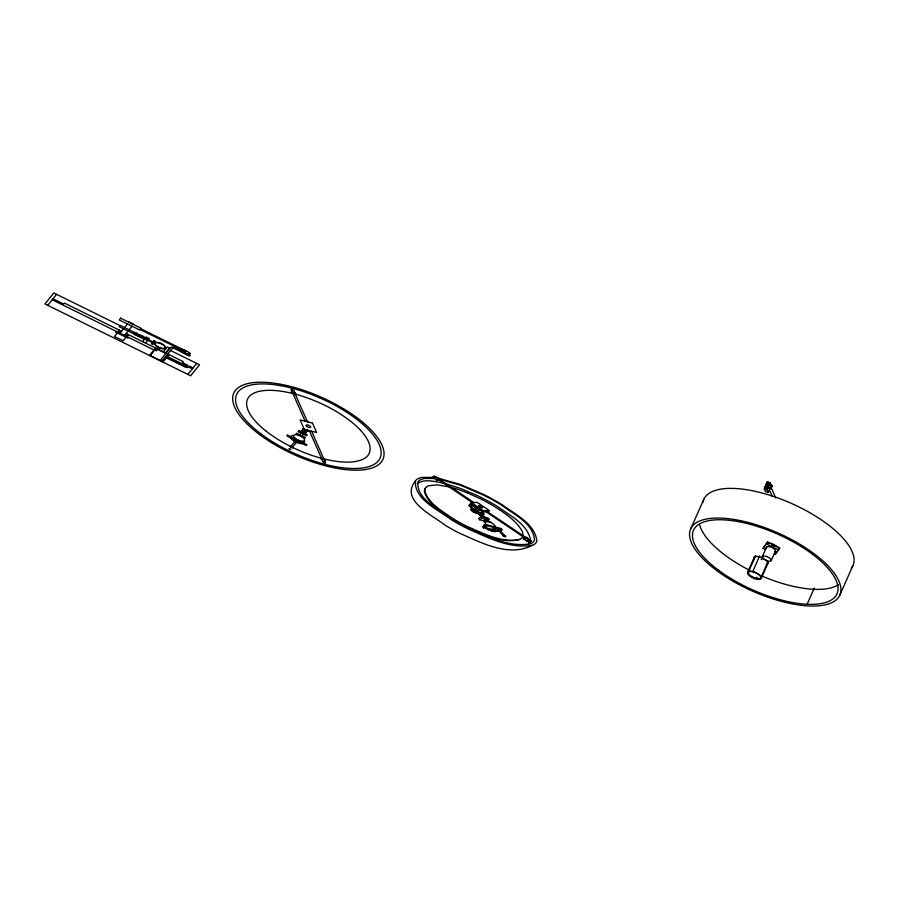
<?xml version="1.0" encoding="UTF-8"?>
<svg xmlns="http://www.w3.org/2000/svg" width="899" height="899" viewBox="0 0 899 899"><rect width="100%" height="100%" fill="white"/><g stroke="black" fill="none" stroke-linecap="round" stroke-linejoin="round"><path stroke-width="1.35" d="M530.646 540.771C528.185 524.342 510.115 515.768 497.934 506.778A89.361 34.769 23.9 0 0 475.605 494.798L460.816 488.584L446.039 483.808M297.075 441.589L295.4 440.802M433.869 478.47L424.822 478.459A33.375 12.991 23.9 0 0 420.204 479.852A32.353 12.586 23.9 0 0 417.833 482.01C416.462 500.08 440.791 510.093 452.871 519.588A94.047 36.589 23.9 0 0 467.75 527.724C487.224 536.242 508.553 547.626 530.399 543.794A32.634 12.698 23.9 0 0 534.545 539.838C532.849 522.892 513.576 514.161 501.316 504.935A93.934 36.556 23.9 0 0 484.763 495.709L460.625 485.246L440.004 479.392M478.616 505.654L478.909 506.328A2.933 1.146 23.9 0 0 480.684 507.384L482.1 507.766M438.667 479.909L436.847 480.493L433.015 477.403L422.193 477.369A34.634 13.474 23.9 0 0 417.979 478.695A33.712 13.114 23.9 0 0 415.383 481.055C414.158 499.844 439.251 510.205 451.86 520.083A97.789 38.05 23.9 0 0 467.3 528.533C487.55 537.411 509.688 549.177 532.41 545.311A34.016 13.238 23.9 0 0 536.872 541.063C534.927 523.443 514.992 514.374 502.193 504.777M690.679 528.938L703.838 499.26M764.757 487.55L766.442 487.685L766.723 488.865L765.161 488.46L764.757 487.55L767.072 488.078L765.386 487.932L765.105 486.764L767.072 488.078M765.218 486.494L766.903 486.64L767.195 487.809L765.622 487.404L765.218 486.494L767.544 487.022L765.858 486.876L765.566 485.707L767.544 487.022M765.69 485.449L767.375 485.584L767.656 486.764L766.083 486.359L765.69 485.449L768.004 485.977L766.319 485.831L766.038 484.662L768.004 485.977M766.15 484.392L767.836 484.539L768.128 485.707L766.15 484.392L768.476 484.921L766.791 484.775C764.88 482.134 770.432 485.606 768.533 482.965C765.678 481.055 767.96 485.246 766.971 482.561M768.589 484.662C767.6 481.965 769.87 486.157 767.016 484.258C765.116 481.617 770.668 485.078 768.769 482.437C765.914 480.538 768.196 484.718 767.195 482.033M764.307 488.966L767.33 482.145L770.027 482.83L771.23 485.561L768.207 492.394L765.51 491.697L764.307 488.966L766.993 489.663L768.207 492.394M765.161 488.46L764.869 487.28M765.386 487.932L765.105 486.764M765.622 487.404L765.341 486.235M765.858 486.876L765.566 485.707M766.083 486.359L765.802 485.179M766.319 485.831L766.038 484.662M766.555 485.303L766.263 484.134M766.791 484.775L766.499 483.606M767.016 484.258L766.735 483.078M766.442 487.685L766.723 488.865M766.678 487.168L766.959 488.337M766.903 486.64L767.195 487.809M767.139 486.112L767.42 487.28M767.375 485.584L767.656 486.764M767.6 485.067L767.892 486.235M767.836 484.539L768.128 485.707M768.533 482.965L768.825 484.134M769.05 483.606L768.769 482.437M766.993 489.663L770.027 482.83M770.072 488.191L770.96 484.954L771.747 485.157L772.151 486.067L770.982 488.696L768.859 488.146M770.982 488.696L770.589 487.786L771.747 485.157M747.575 572.405L754.666 556.391M748.373 572.135L755.744 555.515M752.766 571.506L759.677 555.93M765.555 549.559L763.127 548.368L767.577 541.917L779.714 547.896L775.264 554.346L779.714 547.896M763.127 548.368L767.577 541.917M762.296 556.672L766.487 547.221M756.475 578.349L757.003 577.147M760.869 577.731A6.844 2.663 23.9 0 0 752.485 571.449A6.844 2.663 23.9 0 0 750.508 575.618A6.844 2.663 23.9 0 0 760.869 577.731L767.667 562.392M761.206 578.506A7.462 2.911 23.9 0 0 752.058 571.652A7.462 2.911 23.9 0 0 749.901 576.203A7.462 2.911 23.9 0 0 761.206 578.506L768.297 562.504M771.23 560.594L775.421 551.143M807.122 604.263L814.247 588.182M839.812 595.16A81.584 31.746 23.9 0 0 739.225 520.409A81.584 31.746 23.9 0 0 716.705 570.584A81.584 31.746 23.9 0 0 839.812 595.16L852.971 565.471M480.987 513.363A1.641 0.641 23.9 0 0 479.628 512.733L481.28 513.464M415.383 481.055C399.426 500.462 433.655 515.846 445.454 525.432A88.495 34.443 23.9 0 0 460.03 533.444C482.122 542.951 508.519 557.436 532.41 545.311M448.927 486.82L437.015 484.876L428.609 485.741A27.734 10.788 23.9 0 0 425.643 487.854L425.238 488.438A29.791 11.597 23.9 0 0 424.474 491.865C428.34 504.238 441.094 511.104 451.017 518.217A76.393 29.723 23.9 0 0 466.379 526.825C482.785 533.635 501.26 544.198 519.543 539.456A27.925 10.867 23.9 0 0 522.656 536.512M433.857 478.032L434.779 476.74L436.139 476.796L439.375 478.976L438.015 478.92L433.88 476.178L435.487 476.773M437.296 478.437L436.453 479.032L438.487 479.796M436.847 480.493L437.442 479.695M437.532 479.751L437.982 479.145L439.825 479.639M47.737 305.323L56.626 294.344M116.038 331.248L115.409 332.023L127.872 338.17L128.501 337.395M117.747 332.091L119.32 330.147M117.286 332.945L114.454 336.451L123.163 340.743L126.006 337.249M120.016 333.203L123.556 328.832M124.579 327.573L127.489 323.977M124.534 335.439L128.074 331.068M129.096 329.798L132.007 326.202M126.793 336.552L128.366 334.608M142.671 341.654L146.368 337.08L149.155 338.451L145.447 343.025M149.549 355.51L155.572 348.014M155.999 348.497L150.257 355.588L162.472 361.612L165.764 357.555L184.149 366.59A4.057 1.573 23.9 0 0 188.487 367.343M158.089 347.228L158.909 347.643L158.033 347.205L155.471 350.363L156.37 350.812L159.056 347.441A3.472 1.349 23.9 0 1 158.73 347.295L157.707 346.744M163.27 351.812L167.214 346.947L169.45 348.037L165.495 352.914M170.608 347.576L160.921 359.521L162.595 360.342L172.271 348.396M168.225 354.521L166.236 356.97L184.621 366.005A2.18 0.854 23.9 0 0 186.205 366.5M162.876 362.083L166.326 357.824M166.798 357.24L168.967 354.622M181.856 350.116L185.295 351.936L186.082 350.958M182.497 349.318L189.116 352.453L187.677 354.217M181.531 352.003L187.206 354.802M182.003 351.419L182.654 350.621M183.306 352.06L184.632 350.239M188.801 354.577L188.093 355.442L189.487 356.128L190.195 355.262L187.812 354.06M188.981 354.667L190.105 353.285L188.835 352.79L189.947 353.476M187.835 374.389L196.735 363.41M299.805 434.869L301.154 433.206M301.94 432.239L302.469 431.587L305.278 432.767A5.45 2.124 23.9 0 0 305.885 433.015M301.457 430.857L301.558 430.891A10.518 4.09 23.9 0 1 302.491 431.262L305.829 431.801A11.878 4.619 23.9 0 0 306.211 431.958M302.008 430.216L302.086 430.239A10.518 4.09 23.9 0 1 303.019 430.61L305.143 430.643M302.491 429.542L302.637 429.598A10.518 4.09 23.9 0 1 303.547 429.958L304.064 429.621M290.793 446.488L294.591 441.802L296.221 442.6L292.456 447.309M302.042 435.97L303.379 434.307M302.761 431.374L305.806 432.116A5.45 2.124 23.9 0 0 306.413 432.363M305.514 431.677L306.334 431.464A13.665 5.315 23.9 0 0 306.649 431.599M306.042 431.026L306.525 430.43M485.505 511.362L524.353 537.658M417.215 483.505C424.935 478.437 435.161 481.718 443.499 483.168M487.37 511.621L489.506 510.677L477.234 502.451L471.413 502.642L470.289 503.597L482.606 511.924L485.865 511.711M469.042 505.44L469.817 504.788M473.144 509.935L472.458 510.531L473.076 511.317A2.809 1.09 23.9 0 0 474.661 512.172L474.841 512.239M476.167 507.575L474.998 508.553L475.638 509.34A2.944 1.146 23.9 0 0 477.066 510.149L477.425 510.284A1.461 0.573 23.9 0 0 478.751 510.452L479.493 509.823M476.088 512.374L476.672 511.936M479.212 512.756L478.223 513.138M482.606 511.924L483.853 511.037L489.506 510.677M483.156 514.745L484.033 513.88L481.527 511.194M485.246 520.161A8.552 3.326 23.9 0 1 487.146 520.386L489.191 519.319L488.045 518.06L481.718 516.341L478.56 518.521L479.65 519.757L483.381 520.757L485.246 520.161M479.65 519.757L482.842 517.599L489.191 519.319M500.17 530.713L502.193 529.646L501.215 528.578L486.123 524.611L482.538 526.825L483.46 527.882L485.404 527.634L492.09 529.365M155.538 342.845L154.774 342.699M483.46 527.882L487.078 525.679L494.956 527.747M490.854 530.062L495.203 527.601M492.214 530.882L496.619 528.443M484.134 518.925L486.808 520.33M496.394 530.477L497.259 531.433L498.181 530.938L494.034 529.871M499.327 531.152L497.259 531.433M481.055 515.835L481.223 515.768A3.54 1.382 23.9 0 1 482.718 515.79A2.214 0.865 23.9 0 1 483.156 515.891M519.116 539.625L519.543 539.456M527.735 538.096L526.421 537.209L523.746 537.917L525.061 538.804L526.308 538.355M524.263 538.254L523.061 538.759L527.488 541.31M526.983 541.412L529.41 540.445M530.084 540.4L526.533 537.568L525.432 537.759L531.365 541.265L530.039 540.366M480.493 514.936L482.392 515.071M518.296 539.894C500.327 542.322 482.988 533.388 467.031 526.376A77.078 29.993 23.9 0 1 451.59 517.734C441.6 510.587 428.812 503.698 424.867 491.292A29.667 11.541 23.9 0 1 425.632 487.854M481.066 516.487A1.967 0.764 23.9 0 1 481.504 516.284L483.819 516.419M480.032 514.588L482.965 515.037M528.747 542.164L529.567 541.962M531.264 541.299L529.882 541.726L528.365 540.906M529.668 541.928L527.623 541.198M529.399 540.49L530.5 540.232M485.269 527.724A8.316 3.236 23.9 0 0 486.82 528.882A8.889 3.461 23.9 0 0 488.899 530.084L494.697 531.646M438.656 478.493L440.128 479.234M479.324 513.026L475.459 511.329A6.653 2.585 23.9 0 1 472.312 509.261A2.596 1.011 23.9 0 0 471.29 510.508L472.627 511.52A5.821 2.259 23.9 0 0 474.47 512.52L476.189 513.16A2.506 0.978 23.9 0 0 478.29 512.7M761.127 559.2L762.049 559.605M486.505 511.093L525.634 537.355M492.034 530.893L490.865 530.275M482.729 514.779L481.055 513.711A4.742 1.843 23.9 0 0 478.987 513.509L478.369 513.801L478.897 514.329M483.707 515.857L480.437 514.958M438.229 478.201L459.771 484.28L482.044 493.731A97.452 37.915 23.9 0 1 502.193 504.777M487.404 520.442L490.966 522.386M767.083 482.291L768.656 482.696M766.847 482.819L769.173 483.347M766.622 483.347L768.937 483.876M766.386 483.864L768.701 484.392M770.016 485.516L772.151 486.067M765.914 484.921L768.24 485.449M765.454 485.966L767.768 486.494M769.802 487.584L770.589 487.786M764.993 487.022L767.308 487.55M765.274 488.191L766.847 488.595M292.074 392.031L291.287 391.84L291.692 392.751L295.951 393.841L294.771 392.728M321.988 459.715L320.797 458.602L325.056 459.692L325.46 460.603L324.674 460.4M498.17 528.59L502.193 529.646M504.845 535.624L504.328 535.467A2.113 0.82 23.9 0 0 503.013 535.433M504.002 536.467L504.451 536.602A2.135 0.832 23.9 0 0 505.777 536.636L505.092 535.77M302.749 429.958L303.514 430.273M303.413 429.362L305.031 430.037M303.491 429.07L305.222 429.789M305.121 433.251L304.503 433.329L305.064 433.554M485.269 522.308L483.46 520.914M505.496 536.343L504.98 536.186A2.124 0.832 23.9 0 0 503.665 536.152M304.941 432.307L305.3 432.453A11.878 4.619 23.9 0 0 305.682 432.61M303.682 430.014L304.997 430.576M303.143 430.666L304.761 431.351M305.435 431.969L304.873 431.734M304.345 432.936L303.783 432.7M305.829 431.262L305.255 431.014M468.255 493.281L480.594 498.889A77.179 30.038 23.9 0 1 493.405 505.901C503.822 512.542 514.936 519.465 521.6 530.185A33.757 13.137 23.9 0 1 522.948 535.534M305.098 430.947L306.357 431.149A11.878 4.619 23.9 0 0 306.75 431.306M481.561 513.587L482.269 514.026M766.645 544.019L778.781 549.997M129.063 322.033L133.58 324.269M140.671 328.686L183.531 349.823M188.599 353.082L189.869 353.577M188.52 353.183L189.711 353.768M140.019 329.495L183.362 350.7A2.225 0.865 23.9 0 0 183.823 350.239L183.654 349.902M188.363 353.374L189.633 353.869M188.284 353.476L189.475 354.06M189.397 354.15L187.891 353.959M188.745 354.644L175.249 348.093A4.057 1.573 23.9 0 0 170.911 347.34M188.217 355.296L174.777 348.677A2.18 0.854 23.9 0 0 173.192 348.194M135.771 333.091L120.208 325.416L119.185 326.685L134.749 334.349M135.861 333.271L134.468 332.585L133.681 333.563L135.075 334.248M120.05 325.618L53.839 292.973L44.95 303.952L190.622 375.76L199.522 364.792L170.866 350.666M137.176 334.057L153.044 341.878M165.517 348.025A6.057 2.36 23.9 0 1 156.347 346.149A6.057 2.36 23.9 0 1 158.1 342.463A6.057 2.36 23.9 0 1 165.517 348.025L166.101 348.318M154.448 343.103L155.01 343.373M136.547 334.833L152.414 342.654M121.59 331.259L64.413 303.075L63.627 304.053L53.007 298.816M126.107 333.495L156.864 348.655M157.752 349.093L166.057 353.183M167.731 354.015L183.284 361.679L182.497 362.645L187.913 365.32L187.127 366.286L167.394 356.566M155.448 348.228L156.707 348.846M157.595 349.284L165.899 353.386M167.574 354.206L168.776 354.802M119.084 330.439L121.354 331.551M125.871 333.787L128.13 334.9M193.116 367.882L189.588 366.14L188.801 367.118L192.33 368.86M118.061 331.697L120.331 332.821M124.849 335.046L127.107 336.159M52.221 299.783L153.999 349.958M307.2 430.082L307.851 430.407M302.648 428.52L308.177 431.25M305.222 437.543L296.524 433.251L296.108 433.734L304.828 438.027M290.512 446.353L292.838 447.5L292.478 447.994L290.119 446.837M471.357 505.137L475.931 507.407M294.827 438.094L293.928 437.319M303.828 429.812L303.199 429.441M303.143 430.374L302.626 430.07M473.908 502.563L439.308 479.302A1.944 0.764 23.9 0 0 438.341 479.504M433.79 476.301L434.577 477.021M436.903 478.414L437.982 479.145M524.668 537.523L525.982 538.411M529.017 540.647L530.534 541.456M433.655 476.492L434.487 477.133M438.285 479.661L472.357 502.608M528.837 540.715L530.253 541.569M433.576 476.616L434.363 477.324M528.556 540.827L530.062 541.648M433.442 476.796L434.273 477.448M433.363 476.919L434.138 477.627M471.413 502.642L483.853 511.037M528.084 541.018L529.59 541.839M433.228 477.099L434.06 477.751M527.904 541.086L529.309 541.94M433.138 477.223L433.97 477.863L433.06 477.347M527.713 541.164L529.129 542.018L530.421 541.636A33.387 12.991 23.9 0 1 528.118 544.446M527.432 541.277L528.848 542.131M308.143 421.991L307.829 421.698A1.955 0.764 23.9 0 0 307.211 421.26M308.604 430.452L308.93 430.745A1.955 0.764 23.9 0 0 309.537 431.183M472.335 509.261L469.008 505.598M490.876 522.274L487.719 521.027A8.619 3.349 23.9 0 0 485.82 520.802L484.067 521.6M479.729 515.284L479.74 515.307A1.697 0.663 23.9 0 1 480.088 514.655M504.553 535.523L498.608 529.005A3.956 1.54 23.9 0 0 497.979 528.432A2.101 0.82 23.9 0 0 496.383 527.578M497.259 528.882L503.676 536.276M481.718 516.341L482.842 517.599M484.123 519.071L485.1 520.161M486.123 524.611L487.078 525.679M770.657 486.449L775.758 497.99M768.476 484.921L768.072 484.01L768.353 485.179M769.353 489.786L772.185 496.203M294.984 393.593L307.458 421.811M311.616 431.228L324.089 459.445M293.265 390.458L291.298 389.143L291.692 390.054M325.056 462.389L325.46 463.3L323.483 461.985M292.658 392.998L305.132 421.215M309.29 430.621L321.763 458.85M469.772 504.901L473.144 508.62A6.72 2.618 23.9 0 0 476.301 510.688L482.516 513.79A1.54 0.596 23.9 0 0 483.876 514.217M494.461 531.714A3.697 1.438 23.9 0 0 495.371 530.826L495.068 530.14A4.169 1.618 23.9 0 1 495.068 531.556M483.819 525.994A3.854 1.506 23.9 0 1 485.572 524.915A3.72 1.45 23.9 0 0 484.123 525.117A3.888 1.517 23.9 0 0 483.898 525.994M479.785 514.116A3.517 1.371 23.9 0 1 481.167 514.127M482.639 516.554A2.899 1.124 23.9 0 1 483.909 516.723M479.313 513.779A4.158 1.618 23.9 0 1 480.999 513.801M478.864 514.014A1.708 0.663 23.9 0 1 479.369 513.835M480.381 516.093A1.697 0.663 23.9 0 1 480.808 515.475M476.144 512.396A1.45 0.562 23.9 0 1 474.841 512.216M487.359 521.645A5.36 2.09 23.9 0 1 494.933 525.96M487.168 521.645A5.18 2.023 23.9 0 0 485.606 521.937A5.259 2.045 23.9 0 0 485.224 523.016A5.405 2.101 23.9 0 0 486.528 524.713M495.529 527.511A1.877 0.73 23.9 0 1 496.315 527.567M470.008 504.71A1.584 0.618 23.9 0 1 471.334 505.148M480.673 515.341A2.821 1.101 23.9 0 1 480.178 515.172M481.392 516.161A2.821 1.101 23.9 0 1 480.92 515.992M485.572 511.396A3.248 1.259 23.9 0 1 486.516 511.104M451.5 487.46A60.851 23.677 23.9 0 1 468.244 493.304M470.795 509.351A2.787 1.09 23.9 0 1 472.593 509.508M495.001 526.084A5.27 2.056 23.9 0 1 494.843 526.904M304.165 441.139A7.495 2.922 23.9 0 1 303.851 443.241M302.469 443.645A7.495 2.922 23.9 0 1 290.86 438.116M290.613 436.712A7.495 2.922 23.9 0 1 293.467 435.588M838.565 584.631A78.471 30.532 23.9 0 1 761.858 576.012M749.654 570.303A78.471 30.532 23.9 0 1 699.759 525.185M774.354 546.176A5.068 1.967 23.9 0 0 771.87 544.951A2.528 0.989 23.9 0 1 774.275 546.12M765.487 559.695A7.495 2.922 23.9 0 1 766.364 564.448M754.373 558.976A7.495 2.922 23.9 0 1 756.329 556.447A7.495 2.922 23.9 0 1 763.644 558.526M768.353 543.446A5.068 1.967 23.9 0 1 772.938 544.131A5.068 1.967 23.9 0 1 776.837 547.03M770.061 485.797A1.281 1.09 -23.8 0 1 769.139 487.955M766.566 548.087A4.877 1.899 23.9 0 1 771.848 547.502A4.877 1.899 23.9 0 1 774.556 551.739M702.894 502.429A81.584 31.746 23.9 0 1 791.401 503.406A81.584 31.746 23.9 0 1 851.229 568.292M134.861 334.54L136.075 335.417L137.648 333.473L136.109 332.99L134.861 334.54M290.68 449.455L288.95 448.77L290.647 449.545M478.684 505.654L479.504 506.587A3.135 1.214 23.9 0 0 480.819 507.294L482.482 507.598L481.729 506.553A3.102 1.202 23.9 0 0 480.235 505.766L478.695 505.62M137.142 335.675L137.839 336.012L137.142 335.675M139.345 334.574L140.042 334.922L139.379 334.552M139.019 336.597L139.716 336.934L139.109 336.552M141.21 335.507L141.907 335.844L141.21 335.507M140.885 337.518L141.581 337.855L140.929 337.496M143.087 336.428L143.784 336.765L143.177 336.383M142.761 338.44L143.458 338.788L142.761 338.44M144.953 337.35L145.649 337.687L144.953 337.35M120.646 318.156L119.23 319.909L139.637 329.967L141.053 328.214L120.646 318.156M153.987 340.732L151.482 343.811L152.875 344.497L155.37 341.418L153.987 340.732M287.489 435.172L286.86 435.948L306.345 445.556L306.975 444.78L287.489 435.172M298.884 430.733L298.097 431.7L306.447 435.813L307.233 434.846L298.884 430.733M293.827 390.604L291.13 389.908L292.344 392.638L295.041 393.335L293.827 390.604M312.492 423.114L300.109 419.923L304.267 429.329L316.65 432.52L312.492 423.114M324.415 459.794L321.718 459.108L322.921 461.839L325.618 462.524L324.415 459.794M156.718 346.093A5.428 2.113 23.9 0 0 164.944 347.767A5.428 2.113 23.9 0 0 158.291 342.777A5.428 2.113 23.9 0 0 156.718 346.093M295.378 438.543A6.057 2.36 23.9 0 0 304.559 440.431A6.057 2.36 23.9 0 0 297.176 434.869A6.057 2.36 23.9 0 0 295.378 438.543M266.216 431.228A66.571 25.902 23.9 0 0 368.545 454.501A66.571 25.902 23.9 0 0 290.366 392.93A66.571 25.902 23.9 0 0 266.216 431.228M306.851 426.463A2.528 0.989 23.9 0 0 310.683 427.261A2.528 0.989 23.9 0 0 307.593 424.935A2.528 0.989 23.9 0 0 306.851 426.463M259.833 434.756A81.584 31.746 23.9 0 0 382.94 459.333A81.584 31.746 23.9 0 0 282.353 384.581A81.584 31.746 23.9 0 0 259.833 434.756M261.688 434.431A78.471 30.532 23.9 0 0 380.086 458.063A78.471 30.532 23.9 0 0 283.342 386.177A78.471 30.532 23.9 0 0 261.688 434.431M763.566 558.908A4.877 1.899 23.9 0 0 771.14 560.762A4.877 1.899 23.9 0 0 765.588 556.234A4.877 1.899 23.9 0 0 763.566 558.908M718.571 570.258A78.471 30.532 23.9 0 0 836.969 593.891A78.471 30.532 23.9 0 0 740.214 522.004A78.471 30.532 23.9 0 0 718.571 570.258"/></g></svg>
